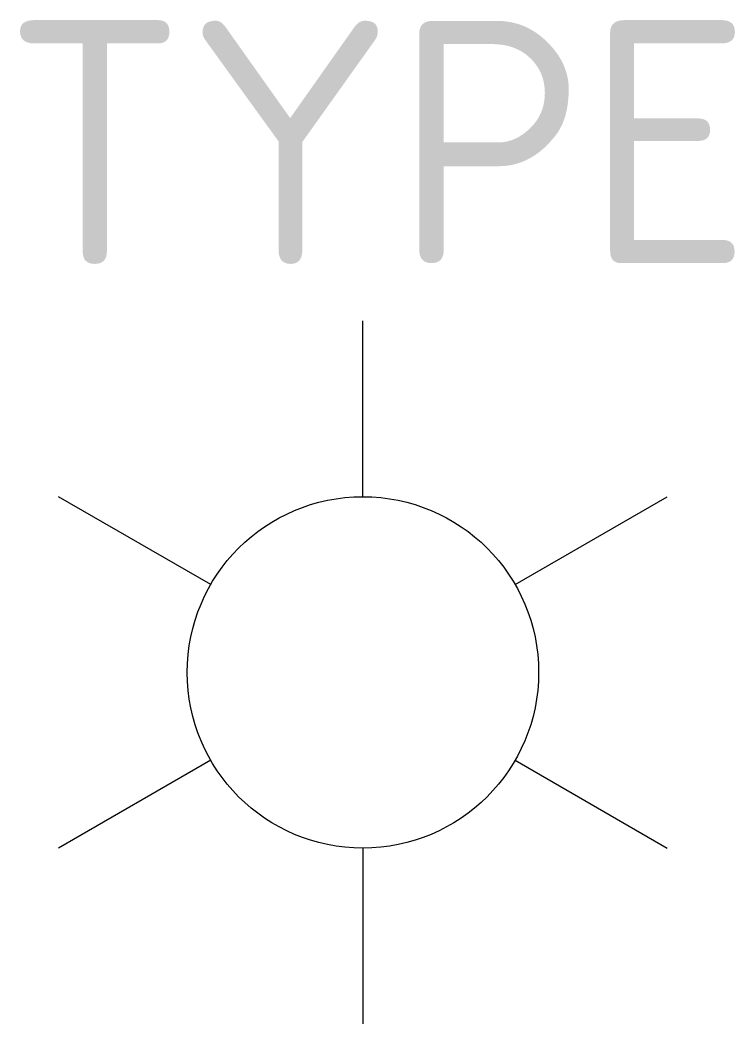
# Model space of a CAD drawing. Extents: x -2.47 to 2.68, y -2.53 to 4.7.
import ezdxf
from ezdxf.enums import TextEntityAlignment as Align

# ---------------------------------------------------------------- set-up
doc = ezdxf.new("R2010")
doc.units = 0
doc.header["$LTSCALE"] = 0.2
doc.styles.add('NLCS-ISO', font='NLCS-ISO.ttf')

msp = doc.modelspace()

# ---------------------------------------------------------------- linework, layer by layer
at = {"ltscale": 0.1}
for p, q in [((0, 1.2656), (0, 2.5313)), ((-1.0961, 0.6328), (-2.1921, 1.2656)), ((1.0961, 0.6328), (2.1921, 1.2656)), ((-1.0961, -0.6328), (-2.1921, -1.2656)), ((1.0961, -0.6328), (2.1921, -1.2656)), ((0, -1.2656), (0, -2.5313))]:
    msp.add_line(p, q, dxfattribs=at)
msp.add_circle((0, 0), 1.2656, dxfattribs=at)

# ---------------------------------------------------------------- texts
at = {"style": 'NLCS-ISO'}
msp.add_attdef('TYPE', text='', height=1.75, dxfattribs=at).set_placement((0.1052, 3.8168), align=Align.MIDDLE_CENTER)

doc.saveas('drawing.dxf')
